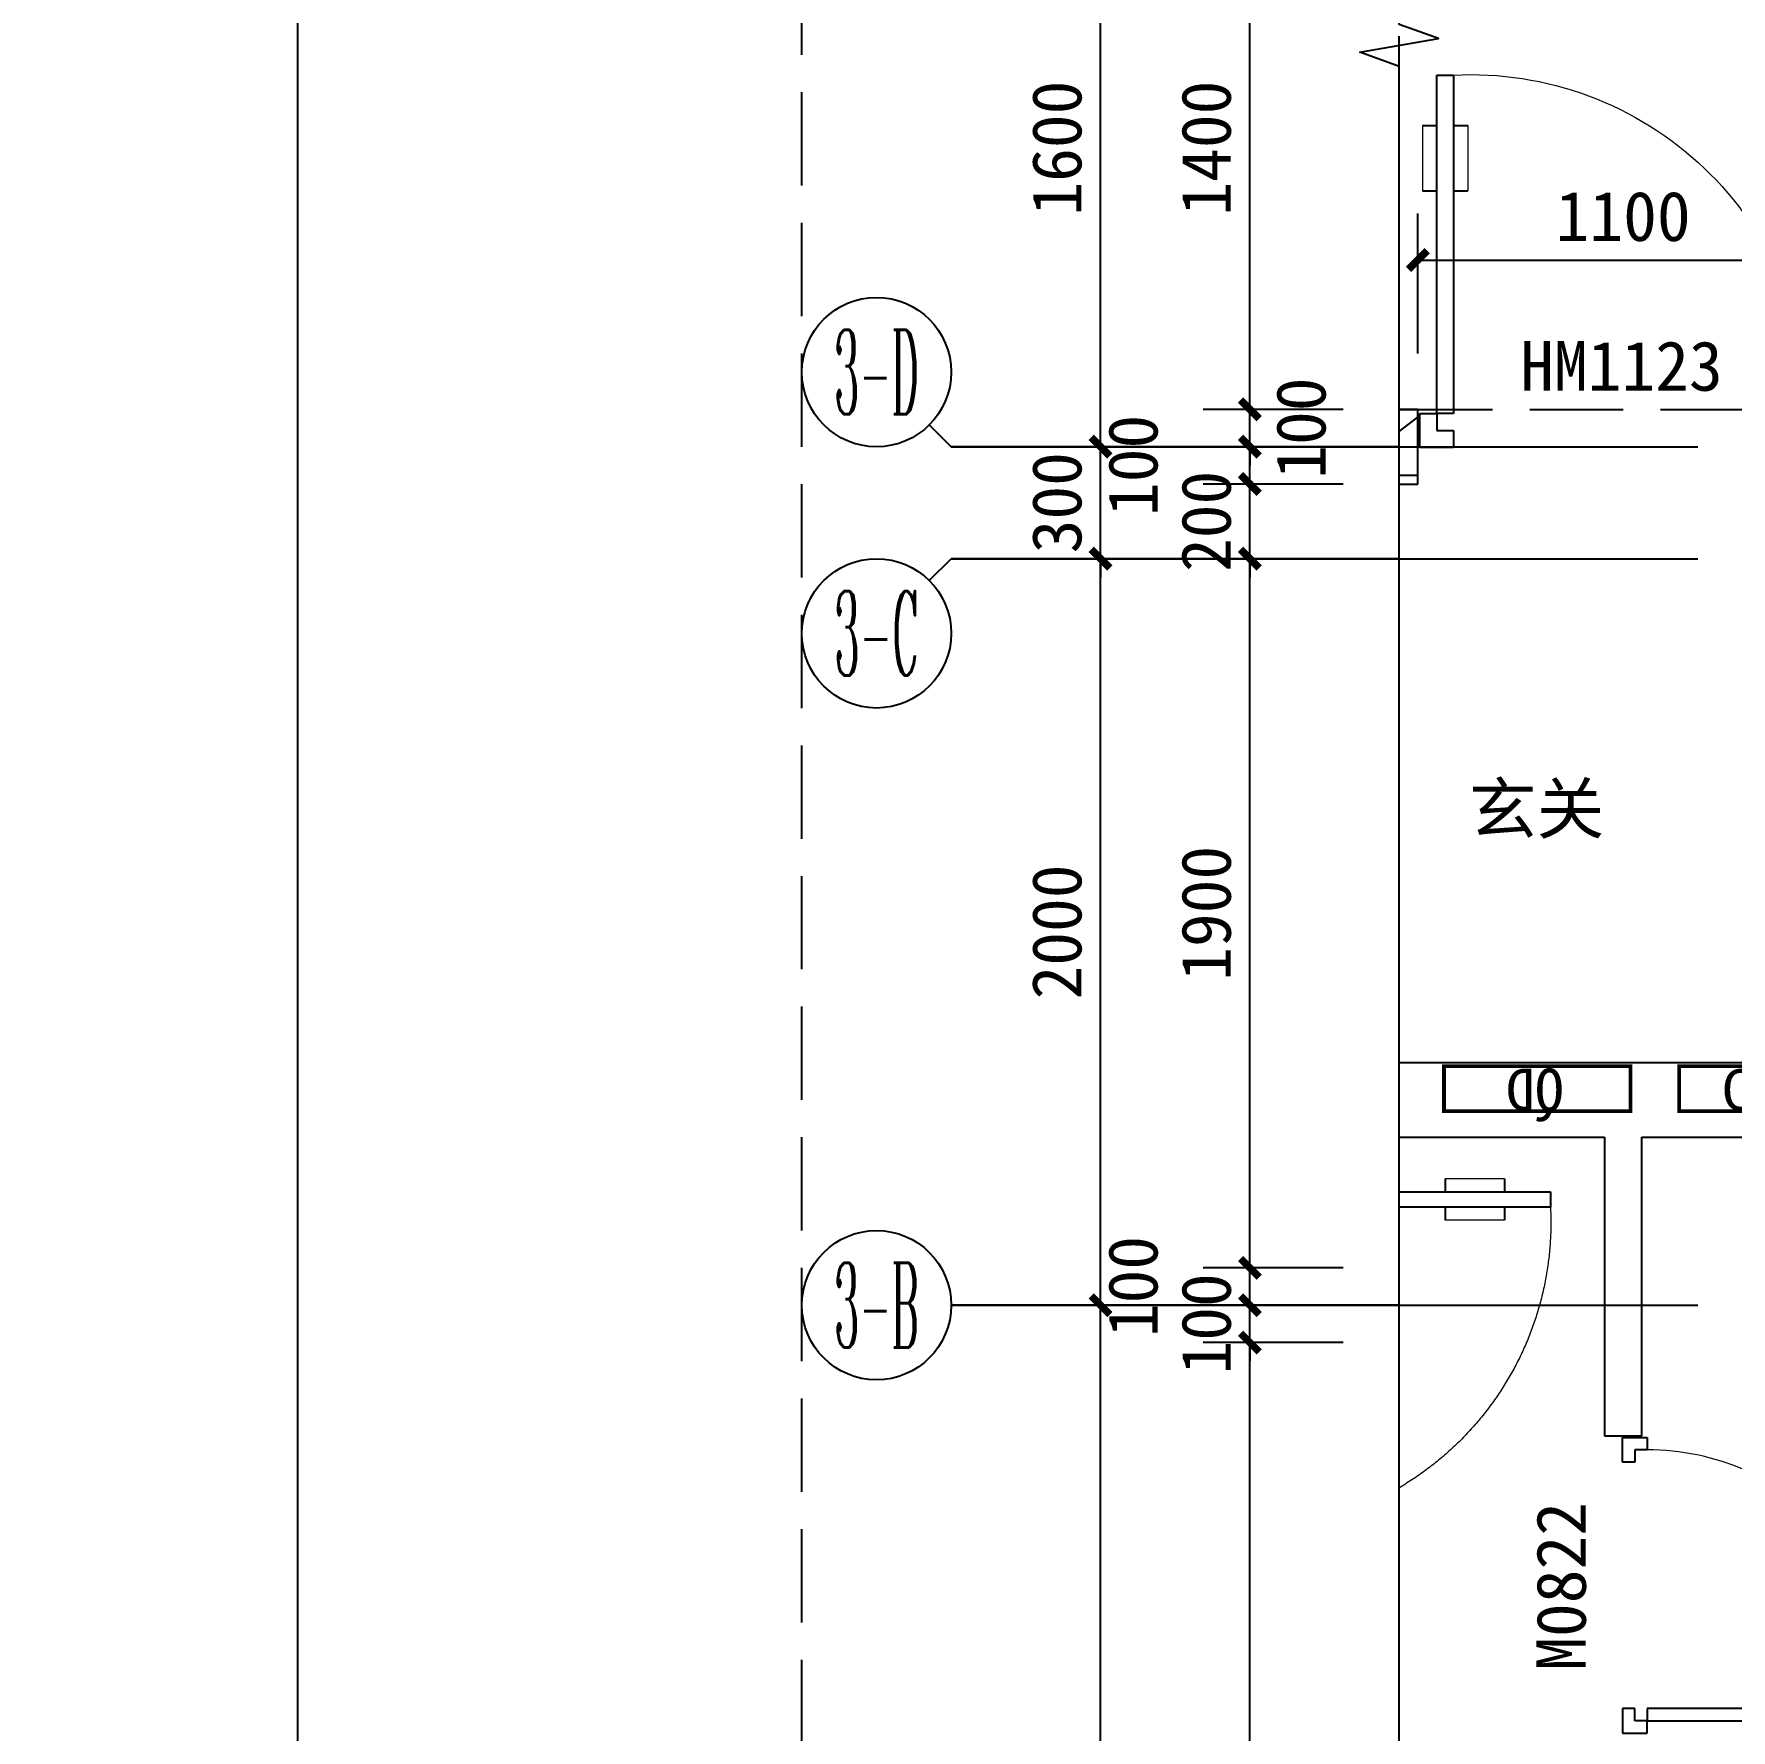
# Model space of a CAD drawing. Extents: x -10817 to 167545, y 26551 to 157048.
# Drawn here: x 25243 to 29789, y 46688 to 51232 of the extents above; entities that cross this region are included whole.
import ezdxf
from ezdxf.enums import TextEntityAlignment as Align
from ezdxf.xclip import XClip

# ---------------------------------------------------------------- set-up
doc = ezdxf.new("R2010")
doc.units = 0
doc.header["$LTSCALE"] = 1000
doc.header["$MEASUREMENT"] = 0
doc.header["$XCLIPFRAME"] = 0
doc.linetypes.add('DASH', pattern=[0.35, 0.25, -0.1])
doc.linetypes.add('DOTE', pattern=[2.42, 2, -0.2, 0.02, -0.2])
doc.layers.get('Defpoints').update_dxf_attribs({"color": 30, "linetype": 'DASH'})
for name, color, linetype in [('125-墙体$0$$0$A-ANNO-TEXT', 3, 'Continuous'), ('125-墙体$0$125-墙体$0$A-COLU-CONC-HATC', 204, 'Continuous'), ('125-墙体$0$125-墙体$0$A-DOOR', 51, 'Continuous'), ('125-墙体$0$125-墙体$0$A-WALL-BLOK', 131, 'Continuous'), ('125-墙体$0$A-WALL-BLOK', 131, 'Continuous'), ('125-墙体$0$P-FIRE-FH', 1, 'Continuous'), ('3#-夹层$0$A-ANNO-TEXT', 7, 'Continuous'), ('A-ANNO-AXIS-CIRC', 3, 'Continuous'), ('A-ANNO-AXIS-TEXT', 7, 'Continuous'), ('A-ANNO-DIMS', 3, 'Continuous'), ('A-ANNO-DOTE', 10, 'DOTE'), ('A-ANNO-SYMB', 3, 'Continuous'), ('A-ANNO-TEXT', 7, 'Continuous'), ('AXIS_TEXT', 7, 'Continuous')]:
    doc.layers.add(name, color=color, linetype=linetype)
doc.styles.add('125-墙体$0$Standard', font='')
doc.styles.add('3#-夹层$0$Standard', font='')
doc.styles.add('_TCH_AXIS', font='COMPLEX', dxfattribs={"bigfont": 'GBCBIG'})
doc.styles.add('_TCH_DIM_T3', font='')
doc.styles.add('COMPLEX', font='COMPLEX')
doc.styles.get("Standard").update_dxf_attribs({"font": ''})
doc.styles.get('125-墙体$0$Standard').set_extended_font_data('SimSun')
doc.styles.get('3#-夹层$0$Standard').set_extended_font_data('SimSun')
doc.styles.get('_TCH_DIM_T3').set_extended_font_data('SimSun')
doc.styles.get('Standard').set_extended_font_data('SimSun')
doc.dimstyles.new('_TCH_ARCH&&50', dxfattribs={"dimtxt": 132.911392, "dimasz": 50, "dimexe": 125, "dimexo": 150, "dimgap": 50, "dimtad": 1, "dimdec": 0, "dimzin": 0, "dimdsep": 46, "dimtxsty": '_TCH_DIM_T3', "dimblk": 'ARCHTICK', "dimcen": 0.09, "dimclrt": 7, "dimazin": 2, "dimtfac": 1, "dimtdec": 0, "dimtix": 1, "dimtmove": 2, "dimatfit": 3, "dimfxl": 50, "dimtolj": 1, "dimtzin": 0, "dimarcsym": 0})

# ---------------------------------------------------------------- blocks, each defined once
blk = doc.blocks.new('125-J-MC-首层')
at = {"layer": 'Defpoints'}
blk.add_lwpolyline([(8650, 270), (8650, -150), (6999.8, -150), (6999.8, -12200), (-250, -12200), (-250, 270)], close=True, dxfattribs=at)
blk = doc.blocks.new('125-墙体$0$$0$FREVGFRTG')
at = {"layer": '125-墙体$0$P-FIRE-FH', "linetype": 'Continuous', "lineweight": 13, "const_width": 10}
for points in [[(0, 0), (400, 0), (400, 120), (0, 120)], [(530, 120), (1030, 120), (1030, 0), (530, 0)]]:
    blk.add_lwpolyline(points, close=True, dxfattribs=at)
at = {"layer": '125-墙体$0$$0$A-ANNO-TEXT', "color": 1, "style": '125-墙体$0$Standard'}
for s, p in [('RD', (129.3, 0)), ('QD', (708.9, 0))]:
    blk.add_text(s, height=113.92, dxfattribs=at).set_placement(p)
blk = doc.blocks.new('125-墙体$0$125-墙体$0$$DorLib2D$00000009')
for p, q in [((0.4129, 0.9053), (0.4129, 0.0807)), ((0.4541, 0.9053), (0.4129, 0.9053)), ((0.4541, 0.0807), (0.4541, 0.9053)), ((0.4129, 0.7822), (0.378, 0.7822)), ((0.489, 0.7822), (0.4541, 0.7822)), ((0.4129, 0.6235), (0.378, 0.6235)), ((0.489, 0.6235), (0.4541, 0.6235)), ((-0.4941, 0.0807), (-0.4529, 0.0807)), ((-0.4941, -0.0018), (-0.4941, 0.0807)), ((-0.4529, 0.0807), (-0.4529, 0.0395)), ((0.4129, 0.0807), (0.4541, 0.0807)), ((0.4953, 0.0807), (0.4541, 0.0807)), ((0.4541, 0.0807), (0.4541, 0.0395)), ((0.4953, -0.0018), (0.4953, 0.0807)), ((-0.4529, 0.0395), (-0.4117, 0.0395)), ((-0.4117, 0.0395), (-0.4117, -0.0018)), ((0.4541, 0.0395), (0.4129, 0.0395)), ((0.4129, 0.0395), (0.4129, -0.0018)), ((-0.4941, -0.0018), (-0.4941, -0.0018)), ((-0.4117, -0.0018), (-0.4941, -0.0018)), ((0.4129, -0.0018), (0.4953, -0.0018)), ((0.4953, -0.0018), (0.4953, -0.0018))]:
    blk.add_line(p, q)
at = {"lineweight": 13}
for p, q in [((0.378, 0.7822), (0.378, 0.6235)), ((0.489, 0.7822), (0.489, 0.6235))]:
    blk.add_line(p, q, dxfattribs=at)
blk.add_arc((0.3716, 0.0817), 0.8246, 87.134, 180.0717, dxfattribs=at)
blk = doc.blocks.new('125-墙体')
at = {"layer": '125-墙体$0$125-墙体$0$A-COLU-CONC-HATC'}
h = blk.add_hatch(dxfattribs=at)
h.set_pattern_fill('空心砖', color=256, scale=100, style=0)
h.set_pattern_definition([(0, (0, 0), (0, 350), []), (37.875, (400, 0), (-169.615, 218.077), []), (90, (400, 0), (-450, 3e-14), [])])
h.paths.add_polyline_path([(7650, -4900), (7950, -4900), (7950, -4700), (7850, -4700)])
at = {"layer": '125-墙体$0$125-墙体$0$A-WALL-BLOK'}
for p, q in [((7350, -6450), (8500, -6450)), ((8500, -6450), (9050, -6450)), ((7450, -6650), (8450, -6650)), ((8450, -6650), (8450, -7450)), ((8550, -6650), (9000, -6650)), ((8550, -7450), (8550, -6650)), ((8450, -7450), (8550, -7450))]:
    blk.add_line(p, q, dxfattribs=at)
at = {"layer": '125-墙体$0$A-WALL-BLOK'}
for p, q in [((7950, -4700), (7850, -4700)), ((7950, -4900), (7950, -4700)), ((7650, -4900), (7950, -4900))]:
    blk.add_line(p, q, dxfattribs=at)
at = {"layer": 'Defpoints'}
blk.add_lwpolyline([(8600, 100), (8600, -3300), (7850, -3300), (7850, -4700), (9150, -4700), (9150, -7200), (10350, -7200), (10350, -11200)], dxfattribs=at)
at = {"linetype": 'ByBlock', "xscale": -1}
blk.add_blockref('125-墙体$0$$0$FREVGFRTG', (9050, -6579.9), dxfattribs=at)
at = {"layer": '125-墙体$0$125-墙体$0$A-DOOR'}
for p, xscale, yscale, zscale, rotation in [((8500, -4800), 1100, -1100, 200, 180), ((7400, -7250), -1000, 1000, 100, 270), ((8500, -7850), 800, 800, 100, 270)]:
    blk.add_blockref('125-墙体$0$125-墙体$0$$DorLib2D$00000009', p, dxfattribs=dict(at, xscale=xscale, yscale=yscale, zscale=zscale, rotation=rotation))
blk = doc.blocks.new('_ArchTick')
at = {"color": 0, "linetype": 'ByBlock', "const_width": 0.4}
blk.add_lwpolyline([(-0.5, -0.5), (0.5, 0.5)], dxfattribs=at)
blk = doc.blocks.new('*D1544')
at = {"layer": 'A-ANNO-DIMS', "color": 0, "lineweight": -2, "transparency": 16777216}
for p, q in [((28750, 47726.3), (28375, 47726.3)), ((28500, 43926.3), (28500, 47726.3)), ((28750, 43926.3), (28375, 43926.3))]:
    blk.add_line(p, q, dxfattribs=at)
at = {"layer": 'Defpoints', "color": 0, "transparency": 16777216}
for p in [(28500, 47726.3), (28900, 47726.3), (28900, 43926.3)]:
    blk.add_point(p, dxfattribs=at)
at = {"layer": 'A-ANNO-DIMS', "color": 0, "lineweight": -2, "transparency": 16777216, "xscale": 50, "yscale": 50, "zscale": 50}
for p, rotation in [((28500, 47726.3), 90), ((28500, 43926.3), 270)]:
    blk.add_blockref('_ArchTick', p, dxfattribs=dict(at, rotation=rotation))
at = {"layer": 'A-ANNO-DIMS', "color": 7, "transparency": 16777216, "insert": (28383.5, 45826.3), "char_height": 132.91, "attachment_point": 5, "rotation": 90, "style": '_TCH_DIM_T3'}
blk.add_mtext('\\A1;3800', dxfattribs=at)
blk = doc.blocks.new('*D1545')
at = {"layer": 'A-ANNO-DIMS', "color": 0, "lineweight": -2, "transparency": 16777216}
for p, q in [((28500, 47826.3), (28500, 47876.3)), ((28750, 47826.3), (28375, 47826.3)), ((28500, 47726.3), (28500, 47826.3)), ((28750, 47726.3), (28375, 47726.3)), ((28500, 47726.3), (28500, 47676.3))]:
    blk.add_line(p, q, dxfattribs=at)
at = {"layer": 'Defpoints', "color": 0, "transparency": 16777216}
for p in [(28500, 47826.3), (28900, 47826.3), (28900, 47726.3)]:
    blk.add_point(p, dxfattribs=at)
at = {"layer": 'A-ANNO-DIMS', "color": 0, "lineweight": -2, "transparency": 16777216, "xscale": 50, "yscale": 50, "zscale": 50}
for p, rotation in [((28500, 47826.3), 270), ((28500, 47726.3), 90)]:
    blk.add_blockref('_ArchTick', p, dxfattribs=dict(at, rotation=rotation))
at = {"layer": 'A-ANNO-DIMS', "color": 7, "transparency": 16777216, "insert": (28383.5, 47776.3), "char_height": 132.91, "attachment_point": 5, "rotation": 90, "style": '_TCH_DIM_T3'}
blk.add_mtext('\\A1;100', dxfattribs=at)
blk = doc.blocks.new('*D1546')
at = {"layer": 'A-ANNO-DIMS', "color": 0, "lineweight": -2, "transparency": 16777216}
for p, q in [((28750, 47926.3), (28375, 47926.3)), ((28500, 47826.3), (28500, 47926.3)), ((28750, 47826.3), (28375, 47826.3))]:
    blk.add_line(p, q, dxfattribs=at)
at = {"layer": 'Defpoints', "color": 0, "transparency": 16777216}
for p in [(28500, 47926.3), (28900, 47926.3), (28900, 47826.3)]:
    blk.add_point(p, dxfattribs=at)
at = {"layer": 'A-ANNO-DIMS', "color": 0, "lineweight": -2, "transparency": 16777216, "xscale": 50, "yscale": 50, "zscale": 50}
for p, rotation in [((28500, 47926.3), 90), ((28500, 47826.3), 270)]:
    blk.add_blockref('_ArchTick', p, dxfattribs=dict(at, rotation=rotation))
at = {"layer": 'A-ANNO-DIMS', "color": 7, "transparency": 16777216, "insert": (28187.5, 47876.3), "char_height": 132.91, "attachment_point": 5, "rotation": 90, "style": '_TCH_DIM_T3'}
blk.add_mtext('\\A1;100', dxfattribs=at)
blk = doc.blocks.new('*D1547')
at = {"layer": 'A-ANNO-DIMS', "color": 0, "lineweight": -2, "transparency": 16777216}
for p, q in [((28750, 49826.3), (28375, 49826.3)), ((28500, 47926.3), (28500, 49826.3)), ((28750, 47926.3), (28375, 47926.3))]:
    blk.add_line(p, q, dxfattribs=at)
at = {"layer": 'Defpoints', "color": 0, "transparency": 16777216}
for p in [(28500, 49826.3), (28900, 49826.3), (28900, 47926.3)]:
    blk.add_point(p, dxfattribs=at)
at = {"layer": 'A-ANNO-DIMS', "color": 0, "lineweight": -2, "transparency": 16777216, "xscale": 50, "yscale": 50, "zscale": 50}
for p, rotation in [((28500, 49826.3), 90), ((28500, 47926.3), 270)]:
    blk.add_blockref('_ArchTick', p, dxfattribs=dict(at, rotation=rotation))
at = {"layer": 'A-ANNO-DIMS', "color": 7, "transparency": 16777216, "insert": (28383.5, 48876.3), "char_height": 132.91, "attachment_point": 5, "rotation": 90, "style": '_TCH_DIM_T3'}
blk.add_mtext('\\A1;1900', dxfattribs=at)
blk = doc.blocks.new('*D1548')
at = {"layer": 'A-ANNO-DIMS', "color": 0, "lineweight": -2, "transparency": 16777216}
for p, q in [((28500, 50026.3), (28500, 50076.3)), ((28750, 50026.3), (28375, 50026.3)), ((28500, 49826.3), (28500, 50026.3)), ((28750, 49826.3), (28375, 49826.3)), ((28500, 49826.3), (28500, 49776.3))]:
    blk.add_line(p, q, dxfattribs=at)
at = {"layer": 'Defpoints', "color": 0, "transparency": 16777216}
for p in [(28500, 50026.3), (28900, 50026.3), (28900, 49826.3)]:
    blk.add_point(p, dxfattribs=at)
at = {"layer": 'A-ANNO-DIMS', "color": 0, "lineweight": -2, "transparency": 16777216, "xscale": 50, "yscale": 50, "zscale": 50}
for p, rotation in [((28500, 50026.3), 270), ((28500, 49826.3), 90)]:
    blk.add_blockref('_ArchTick', p, dxfattribs=dict(at, rotation=rotation))
at = {"layer": 'A-ANNO-DIMS', "color": 7, "transparency": 16777216, "insert": (28383.5, 49926.3), "char_height": 132.91, "attachment_point": 5, "rotation": 90, "style": '_TCH_DIM_T3'}
blk.add_mtext('\\A1;200', dxfattribs=at)
blk = doc.blocks.new('*D1549')
at = {"layer": 'A-ANNO-DIMS', "color": 0, "lineweight": -2, "transparency": 16777216}
for p, q in [((28750, 50126.3), (28375, 50126.3)), ((28500, 50026.3), (28500, 50126.3)), ((28750, 50026.3), (28375, 50026.3))]:
    blk.add_line(p, q, dxfattribs=at)
at = {"layer": 'Defpoints', "color": 0, "transparency": 16777216}
for p in [(28500, 50126.3), (28900, 50126.3), (28900, 50026.3)]:
    blk.add_point(p, dxfattribs=at)
at = {"layer": 'A-ANNO-DIMS', "color": 0, "lineweight": -2, "transparency": 16777216, "xscale": 50, "yscale": 50, "zscale": 50}
for p, rotation in [((28500, 50126.3), 90), ((28500, 50026.3), 270)]:
    blk.add_blockref('_ArchTick', p, dxfattribs=dict(at, rotation=rotation))
at = {"layer": 'A-ANNO-DIMS', "color": 7, "transparency": 16777216, "insert": (28187.5, 50076.3), "char_height": 132.91, "attachment_point": 5, "rotation": 90, "style": '_TCH_DIM_T3'}
blk.add_mtext('\\A1;100', dxfattribs=at)
blk = doc.blocks.new('*D1550')
at = {"layer": 'A-ANNO-DIMS', "color": 0, "lineweight": -2, "transparency": 16777216}
for p, q in [((28500, 50226.3), (28500, 50276.3)), ((28750, 50226.3), (28375, 50226.3)), ((28500, 50126.3), (28500, 50226.3)), ((28750, 50126.3), (28375, 50126.3)), ((28500, 50126.3), (28500, 50076.3))]:
    blk.add_line(p, q, dxfattribs=at)
at = {"layer": 'Defpoints', "color": 0, "transparency": 16777216}
for p in [(28500, 50226.3), (28900, 50226.3), (28900, 50126.3)]:
    blk.add_point(p, dxfattribs=at)
at = {"layer": 'A-ANNO-DIMS', "color": 0, "lineweight": -2, "transparency": 16777216, "xscale": 50, "yscale": 50, "zscale": 50}
for p, rotation in [((28500, 50226.3), 270), ((28500, 50126.3), 90)]:
    blk.add_blockref('_ArchTick', p, dxfattribs=dict(at, rotation=rotation))
at = {"layer": 'A-ANNO-DIMS', "color": 7, "transparency": 16777216, "insert": (28637.5, 50176.3), "char_height": 132.91, "attachment_point": 5, "rotation": 90, "style": '_TCH_DIM_T3'}
blk.add_mtext('\\A1;100', dxfattribs=at)
blk = doc.blocks.new('*D1551')
at = {"layer": 'A-ANNO-DIMS', "color": 0, "lineweight": -2, "transparency": 16777216}
for p, q in [((28750, 51626.3), (28375, 51626.3)), ((28500, 50226.3), (28500, 51626.3)), ((28750, 50226.3), (28375, 50226.3))]:
    blk.add_line(p, q, dxfattribs=at)
at = {"layer": 'Defpoints', "color": 0, "transparency": 16777216}
for p in [(28500, 51626.3), (28900, 51626.3), (28900, 50226.3)]:
    blk.add_point(p, dxfattribs=at)
at = {"layer": 'A-ANNO-DIMS', "color": 0, "lineweight": -2, "transparency": 16777216, "xscale": 50, "yscale": 50, "zscale": 50}
for p, rotation in [((28500, 51626.3), 90), ((28500, 50226.3), 270)]:
    blk.add_blockref('_ArchTick', p, dxfattribs=dict(at, rotation=rotation))
at = {"layer": 'A-ANNO-DIMS', "color": 7, "transparency": 16777216, "insert": (28383.5, 50926.3), "char_height": 132.91, "attachment_point": 5, "rotation": 90, "style": '_TCH_DIM_T3'}
blk.add_mtext('\\A1;1400', dxfattribs=at)
blk = doc.blocks.new('*D1599')
at = {"layer": 'A-ANNO-DIMS', "color": 0, "lineweight": -2, "transparency": 16777216}
for p, q in [((28350, 47826.3), (27975, 47826.3)), ((28100, 43826.3), (28100, 47826.3)), ((28350, 43826.3), (27975, 43826.3))]:
    blk.add_line(p, q, dxfattribs=at)
at = {"layer": 'Defpoints', "color": 0, "transparency": 16777216}
for p in [(28100, 47826.3), (28500, 47826.3), (28500, 43826.3)]:
    blk.add_point(p, dxfattribs=at)
at = {"layer": 'A-ANNO-DIMS', "color": 0, "lineweight": -2, "transparency": 16777216, "xscale": 50, "yscale": 50, "zscale": 50}
for p, rotation in [((28100, 47826.3), 90), ((28100, 43826.3), 270)]:
    blk.add_blockref('_ArchTick', p, dxfattribs=dict(at, rotation=rotation))
at = {"layer": 'A-ANNO-DIMS', "color": 7, "transparency": 16777216, "insert": (27983.5, 45826.3), "char_height": 132.91, "attachment_point": 5, "rotation": 90, "style": '_TCH_DIM_T3'}
blk.add_mtext('\\A1;4000', dxfattribs=at)
blk = doc.blocks.new('*D1600')
at = {"layer": 'A-ANNO-DIMS', "color": 0, "lineweight": -2, "transparency": 16777216}
for p, q in [((28350, 49826.3), (27975, 49826.3)), ((28100, 47826.3), (28100, 49826.3)), ((28350, 47826.3), (27975, 47826.3))]:
    blk.add_line(p, q, dxfattribs=at)
at = {"layer": 'Defpoints', "color": 0, "transparency": 16777216}
for p in [(28100, 49826.3), (28500, 49826.3), (28500, 47826.3)]:
    blk.add_point(p, dxfattribs=at)
at = {"layer": 'A-ANNO-DIMS', "color": 0, "lineweight": -2, "transparency": 16777216, "xscale": 50, "yscale": 50, "zscale": 50}
for p, rotation in [((28100, 49826.3), 90), ((28100, 47826.3), 270)]:
    blk.add_blockref('_ArchTick', p, dxfattribs=dict(at, rotation=rotation))
at = {"layer": 'A-ANNO-DIMS', "color": 7, "transparency": 16777216, "insert": (27983.5, 48826.3), "char_height": 132.91, "attachment_point": 5, "rotation": 90, "style": '_TCH_DIM_T3'}
blk.add_mtext('\\A1;2000', dxfattribs=at)
blk = doc.blocks.new('*D1601')
at = {"layer": 'A-ANNO-DIMS', "color": 0, "lineweight": -2, "transparency": 16777216}
for p, q in [((28100, 50126.3), (28100, 50176.3)), ((28350, 50126.3), (27975, 50126.3)), ((28100, 49826.3), (28100, 50126.3)), ((28350, 49826.3), (27975, 49826.3)), ((28100, 49826.3), (28100, 49776.3))]:
    blk.add_line(p, q, dxfattribs=at)
at = {"layer": 'Defpoints', "color": 0, "transparency": 16777216}
for p in [(28100, 50126.3), (28500, 50126.3), (28500, 49826.3)]:
    blk.add_point(p, dxfattribs=at)
at = {"layer": 'A-ANNO-DIMS', "color": 0, "lineweight": -2, "transparency": 16777216, "xscale": 50, "yscale": 50, "zscale": 50}
for p, rotation in [((28100, 50126.3), 270), ((28100, 49826.3), 90)]:
    blk.add_blockref('_ArchTick', p, dxfattribs=dict(at, rotation=rotation))
at = {"layer": 'A-ANNO-DIMS', "color": 7, "transparency": 16777216, "insert": (27983.5, 49976.3), "char_height": 132.91, "attachment_point": 5, "rotation": 90, "style": '_TCH_DIM_T3'}
blk.add_mtext('\\A1;300', dxfattribs=at)
blk = doc.blocks.new('*D1602')
at = {"layer": 'A-ANNO-DIMS', "color": 0, "lineweight": -2, "transparency": 16777216}
for p, q in [((28350, 51726.3), (27975, 51726.3)), ((28100, 50126.3), (28100, 51726.3)), ((28350, 50126.3), (27975, 50126.3))]:
    blk.add_line(p, q, dxfattribs=at)
at = {"layer": 'Defpoints', "color": 0, "transparency": 16777216}
for p in [(28100, 51726.3), (28500, 51726.3), (28500, 50126.3)]:
    blk.add_point(p, dxfattribs=at)
at = {"layer": 'A-ANNO-DIMS', "color": 0, "lineweight": -2, "transparency": 16777216, "xscale": 50, "yscale": 50, "zscale": 50}
for p, rotation in [((28100, 51726.3), 90), ((28100, 50126.3), 270)]:
    blk.add_blockref('_ArchTick', p, dxfattribs=dict(at, rotation=rotation))
at = {"layer": 'A-ANNO-DIMS', "color": 7, "transparency": 16777216, "insert": (27983.5, 50926.3), "char_height": 132.91, "attachment_point": 5, "rotation": 90, "style": '_TCH_DIM_T3'}
blk.add_mtext('\\A1;1600', dxfattribs=at)
blk = doc.blocks.new('*D1617')
at = {"layer": 'A-ANNO-DIMS', "color": 0, "lineweight": -2, "transparency": 16777216}
for p, q in [((28950, 50376.3), (28950, 50751.3)), ((30050, 50376.3), (30050, 50751.3)), ((28950, 50626.3), (30050, 50626.3))]:
    blk.add_line(p, q, dxfattribs=at)
at = {"layer": 'Defpoints', "color": 0, "transparency": 16777216}
for p in [(30050, 50626.3), (28950, 50226.3), (30050, 50226.3)]:
    blk.add_point(p, dxfattribs=at)
at = {"layer": 'A-ANNO-DIMS', "color": 0, "lineweight": -2, "transparency": 16777216, "xscale": 50, "yscale": 50, "zscale": 50, "rotation": 180}
blk.add_blockref('_ArchTick', (28950, 50626.3), dxfattribs=at)
at = {"layer": 'A-ANNO-DIMS', "color": 0, "lineweight": -2, "transparency": 16777216, "xscale": 50, "yscale": 50, "zscale": 50}
blk.add_blockref('_ArchTick', (30050, 50626.3), dxfattribs=at)
at = {"layer": 'A-ANNO-DIMS', "color": 7, "transparency": 16777216, "insert": (29500, 50742.8), "char_height": 132.91, "attachment_point": 5, "style": '_TCH_DIM_T3'}
blk.add_mtext('\\A1;1100', dxfattribs=at)
blk = doc.blocks.new('_AXISO')
blk.add_circle((0, 0), 0.5)
at = {"layer": 'AXIS_TEXT', "style": 'COMPLEX', "width": 1.041667}
blk.add_attdef('A', text='', height=0.56, dxfattribs=at).set_placement((-0.25, -0.28), (0.25, -0.28), align=Align.FIT)

msp = doc.modelspace()

# ---------------------------------------------------------------- linework, layer by layer
msp.add_lwpolyline([(25950, 37051.2), (25950, 65751.2)])
at = {"layer": 'A-ANNO-AXIS-CIRC'}
for p, q in [((27641.4, 50184.9), (27700, 50126.3)), ((28900, 50126.3), (27700, 50126.3)), ((27641.4, 49767.7), (27700, 49826.3)), ((28900, 49826.3), (27700, 49826.3)), ((28900, 47826.3), (27700, 47826.3))]:
    msp.add_line(p, q, dxfattribs=at)
at = {"layer": 'A-ANNO-DOTE'}
for points in [[(27700, 50126.3), (36550, 50126.3)], [(27700, 49826.3), (36550, 49826.3)], [(27700, 47826.3), (36550, 47826.3)]]:
    msp.add_lwpolyline(points, dxfattribs=at)
at = {"layer": 'A-ANNO-SYMB'}
msp.add_lwpolyline([(28900, 41176.2), (28900, 51145), (28795, 51183.2), (29005, 51220.2), (28900, 51257.5), (28900, 61226.3)], dxfattribs=at)
at = {"layer": 'Defpoints'}
for points in [[(27300, 62826.3), (36950, 62826.3), (36950, 39976.2), (27300, 39976.2)], [(28900, 61226.3), (35350, 61226.3), (35350, 41176.2), (28900, 41176.2)]]:
    msp.add_lwpolyline(points, close=True, dxfattribs=at)

# ---------------------------------------------------------------- block references
ref = msp.add_blockref('125-墙体', (21000, 54926.3))
XClip(ref).set_block_clipping_path([(7899.9986440559, -13750.1452511974), (14350.0557166992, 6300.0000000014)])
ref = msp.add_blockref('125-J-MC-首层', (21000, 54926.3))
XClip(ref).set_block_clipping_path([(7899.9986440559, -13750.1452511974), (14350.0557166992, 6300.0000000014)])
at = {"layer": 'A-ANNO-AXIS-CIRC'}
ref = msp.add_blockref('_AXISO', (27500, 50326.3), dxfattribs=dict(at, xscale=400, yscale=400, zscale=400))
ref.add_attrib('A', '3-D', dxfattribs={"layer": 'A-ANNO-AXIS-TEXT', "height": 226.27, "style": '_TCH_AXIS', "width": 0.313433}).set_placement((27386.8, 50213.2), (27613.1, 50213.2), align=Align.FIT)
ref = msp.add_blockref('_AXISO', (27500, 49626.3), dxfattribs=dict(at, xscale=400, yscale=400, zscale=400))
ref.add_attrib('A', '3-C', dxfattribs={"layer": 'A-ANNO-AXIS-TEXT', "height": 226.27, "style": '_TCH_AXIS', "width": 0.318182}).set_placement((27386.8, 49513.2), (27613.1, 49513.2), align=Align.FIT)
ref = msp.add_blockref('_AXISO', (27500, 47826.3), dxfattribs=dict(at, xscale=400, yscale=400, zscale=400))
ref.add_attrib('A', '3-B', dxfattribs={"layer": 'A-ANNO-AXIS-TEXT', "height": 226.27, "style": '_TCH_AXIS', "width": 0.313433}).set_placement((27386.8, 47713.2), (27613.1, 47713.2), align=Align.FIT)

# ---------------------------------------------------------------- texts
at = {"layer": '3#-夹层$0$A-ANNO-TEXT', "style": '3#-夹层$0$Standard'}
msp.add_text('玄关', height=132.91, dxfattribs=at).set_placement((29087.1, 49090.2))
at = {"layer": 'A-ANNO-TEXT', "color": 2}
msp.add_text('HM1123', height=132.91, dxfattribs=at).set_placement((29224.2, 50276.3))
msp.add_text('M0822', height=132.91, rotation=90, dxfattribs=at).set_placement((29400, 46847))

# ---------------------------------------------------------------- dimensions: what is measured, and where the dimension line sits
at = {"layer": 'A-ANNO-DIMS'}
for p1, p2, picture, middle in [((28500, 50126.3), (28500, 51726.3), '*D1602', (27983.5, 50926.3)), ((28900, 50226.3), (28900, 51626.3), '*D1551', (28383.5, 50926.3)), ((28950, 50226.3), (30050, 50226.3), '*D1617', (29500, 50742.8)), ((28500, 49826.3), (28500, 50126.3), '*D1601', (27983.5, 49976.3)), ((28900, 49826.3), (28900, 50026.3), '*D1548', (28383.5, 49926.3)), ((28500, 47826.3), (28500, 49826.3), '*D1600', (27983.5, 48826.3)), ((28900, 47926.3), (28900, 49826.3), '*D1547', (28383.5, 48876.3)), ((28900, 47726.3), (28900, 47826.3), '*D1545', (28383.5, 47776.3)), ((28500, 43826.3), (28500, 47826.3), '*D1599', (27983.5, 45826.3)), ((28900, 43926.3), (28900, 47726.3), '*D1544', (28383.5, 45826.3))]:
    dim = msp.add_aligned_dim(p1=p1, p2=p2, distance=400, dimstyle='_TCH_ARCH&&50', dxfattribs=at)
    dim.commit()
    dim.dimension.update_dxf_attribs({"geometry": picture, "text_midpoint": middle})
for base, p1, p2, picture, middle in [((28500, 50226.3), (28900, 50126.3), (28900, 50226.3), '*D1550', (28637.5, 50176.3)), ((28500, 50126.3), (28900, 50026.3), (28900, 50126.3), '*D1549', (28187.5, 50076.3)), ((28500, 47926.3), (28900, 47826.3), (28900, 47926.3), '*D1546', (28187.5, 47876.3))]:
    dim = msp.add_linear_dim(base=base, p1=p1, p2=p2, angle=90, dimstyle='_TCH_ARCH&&50', dxfattribs=at)
    dim.commit()
    dim.dimension.update_dxf_attribs({"geometry": picture, "text_midpoint": middle, "dimtype": 129})

doc.saveas('drawing.dxf')
